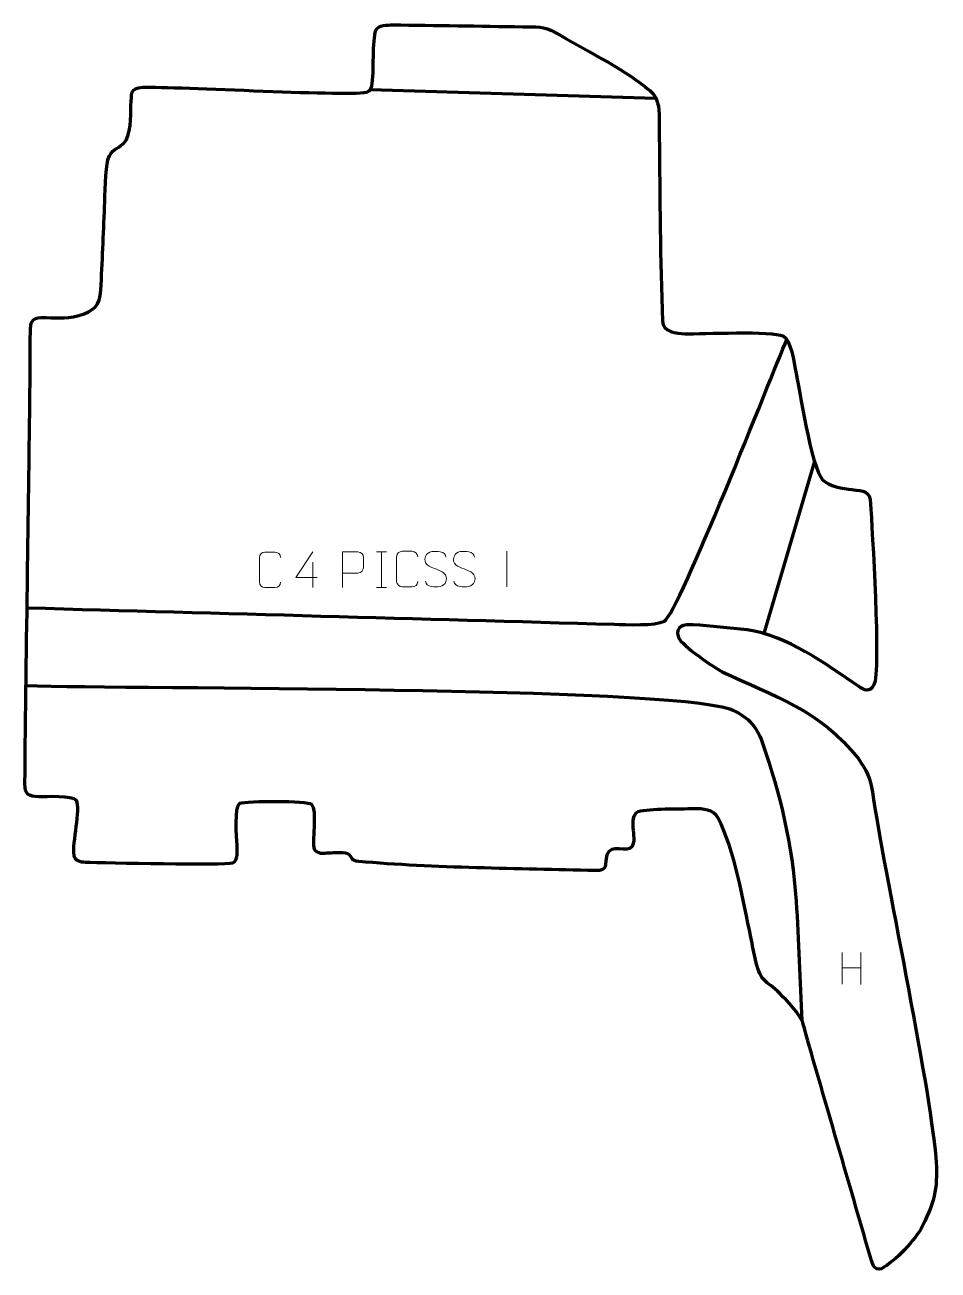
# Model space of a CAD drawing. Header units: millimetres. Extents: x 958 to 1599, y -111 to 763.
import ezdxf

# ---------------------------------------------------------------- set-up
doc = ezdxf.new("R2010")
doc.units = ezdxf.units.MM
doc.header["$MEASUREMENT"] = 0
doc.layers.add('layer 2', color=7, linetype='Continuous')
doc.layers.add('layer 3', color=7, linetype='Continuous')

msp = doc.modelspace()

# ---------------------------------------------------------------- linework, layer by layer
at = {"layer": 'layer 2', "color": 142, "lineweight": 158}
for points in [[(1200.6882, 717.3568), (1200.6882, 717.3568), (1400.8287, 711.1665), (1400.8287, 711.1665)], [(1512.1619, 456.4423), (1512.1619, 456.4423), (1476.669, 335.6047), (1476.669, 335.6047)]]:
    msp.add_open_spline(points, degree=3, dxfattribs=at)
for points, knots in [([(959.7683, 353.6177), (1097.0957, 349.5867), (1234.4342, 346.0405), (1371.7561, 342.0234), (1371.7561, 342.0234), (1379.448, 341.7984), (1400.9939, 340.8103), (1406.8632, 344.2306), (1406.8632, 344.2306), (1417.0445, 350.1637), (1481.4442, 515.3268), (1492.7715, 541.6891)], [0, 0, 0, 0, 0.25, 0.25, 0.25, 0.25, 0.5, 0.5, 0.5, 0.5, 1, 1, 1, 1]), ([(959.0137, 298.9738), (1035.2254, 296.7742), (1406.6895, 298.3706), (1452.6999, 282.5898), (1452.6999, 282.5898), (1463.9809, 278.3721), (1471.5291, 270.8014), (1475.4462, 259.3705), (1475.4462, 259.3705), (1488.5715, 221.0691), (1496.4263, 188.1217), (1499.2426, 147.7818), (1499.2426, 147.7818), (1501.1841, 119.9713), (1501.749, 91.7707), (1503.3463, 63.8566)], [0, 0, 0, 0, 0.2, 0.2, 0.2, 0.2, 0.4, 0.4, 0.4, 0.4, 0.6, 0.6, 0.6, 0.6, 1, 1, 1, 1])]:
    msp.add_open_spline(points, degree=3, knots=knots, dxfattribs=at)
at = {"layer": 'layer 2', "color": 250, "lineweight": 9}
for points, knots in [([(1233.8575, 372.0636), (1233.7177, 369.7402), (1232.0405, 368.2606), (1229.8928, 368.2498), (1229.8928, 368.2498), (1227.5609, 368.2502), (1225.229, 368.2502), (1222.8975, 368.2498), (1222.8975, 368.2498), (1220.9725, 368.1444), (1219.0004, 370.0289), (1219.0116, 372.0462), (1219.0116, 372.0462), (1219.012, 377.8163), (1219.012, 383.586), (1219.0116, 389.3553), (1219.0116, 389.3553), (1219.0158, 391.4934), (1220.7625, 393.2126), (1222.9149, 393.1991), (1222.9149, 393.1991), (1225.2406, 393.1991), (1227.5667, 393.1991), (1229.8928, 393.1991), (1229.8928, 393.1991), (1231.8394, 393.2346), (1233.8308, 391.7431), (1233.8575, 389.3055)], [0, 0, 0, 0, 0.125, 0.125, 0.125, 0.125, 0.25, 0.25, 0.25, 0.25, 0.375, 0.375, 0.375, 0.375, 0.5, 0.5, 0.5, 0.5, 0.625, 0.625, 0.625, 0.625, 0.75, 0.75, 0.75, 0.75, 1, 1, 1, 1]), ([(1246.44, 380.8965), (1242.1917, 382.3669), (1237.2836, 384.1627), (1239.2887, 389.683), (1239.2887, 389.683), (1240.7922, 393.8229), (1246.0058, 393.4344), (1249.6094, 392.8333), (1249.6094, 392.8333), (1252.47, 392.3561), (1253.3347, 391.1429), (1253.6453, 389.0588)], [0, 0, 0, 0, 0.25, 0.25, 0.25, 0.25, 0.5, 0.5, 0.5, 0.5, 1, 1, 1, 1]), ([(1266.44, 380.8965), (1262.1917, 382.3669), (1257.2836, 384.1627), (1259.2887, 389.683), (1259.2887, 389.683), (1260.7922, 393.8229), (1266.0058, 393.4344), (1269.6094, 392.8333), (1269.6094, 392.8333), (1272.47, 392.3561), (1273.3347, 391.1429), (1273.6453, 389.0588)], [0, 0, 0, 0, 0.25, 0.25, 0.25, 0.25, 0.5, 0.5, 0.5, 0.5, 1, 1, 1, 1]), ([(1137.598, 371.5516), (1137.4582, 369.2282), (1135.781, 367.7486), (1133.6333, 367.7378), (1133.6333, 367.7378), (1131.3014, 367.7382), (1128.9695, 367.7382), (1126.638, 367.7378), (1126.638, 367.7378), (1124.713, 367.6324), (1122.7409, 369.5169), (1122.7521, 371.5342), (1122.7521, 371.5342), (1122.7525, 377.3043), (1122.7525, 383.074), (1122.7521, 388.8433), (1122.7521, 388.8433), (1122.7563, 390.9814), (1124.503, 392.7006), (1126.6554, 392.6871), (1126.6554, 392.6871), (1128.9811, 392.6871), (1131.3072, 392.6871), (1133.6333, 392.6871), (1133.6333, 392.6871), (1135.5799, 392.7226), (1137.5713, 391.2311), (1137.598, 388.7935)], [0, 0, 0, 0, 0.125, 0.125, 0.125, 0.125, 0.25, 0.25, 0.25, 0.25, 0.375, 0.375, 0.375, 0.375, 0.5, 0.5, 0.5, 0.5, 0.625, 0.625, 0.625, 0.625, 0.75, 0.75, 0.75, 0.75, 1, 1, 1, 1]), ([(1163.224, 374.7488), (1163.224, 374.7488), (1148.4023, 374.7488), (1148.4023, 374.7488), (1148.4023, 374.7488), (1148.4023, 374.7488), (1160.2799, 392.8193), (1160.2799, 392.8193)], [0, 0, 0, 0, 0.33333333, 0.33333333, 0.33333333, 0.33333333, 1, 1, 1, 1]), ([(1181.0684, 367.797), (1181.0684, 367.797), (1181.0684, 392.7506), (1181.0684, 392.7506), (1181.0684, 392.7506), (1184.6634, 392.7506), (1188.2587, 392.7506), (1191.8541, 392.7506), (1191.8541, 392.7506), (1194.1793, 392.7127), (1195.7367, 391.2226), (1195.7325, 388.8565), (1195.7325, 388.8565), (1195.7321, 386.8208), (1195.7321, 383.7615), (1195.7325, 381.7255), (1195.7325, 381.7255), (1195.726, 379.8501), (1193.9138, 377.9082), (1191.9042, 377.8891), (1191.9042, 377.8891), (1191.9042, 377.8891), (1181.0684, 377.8891), (1181.0684, 377.8891)], [0, 0, 0, 0, 0.14285714, 0.14285714, 0.14285714, 0.14285714, 0.28571429, 0.28571429, 0.28571429, 0.28571429, 0.42857143, 0.42857143, 0.42857143, 0.42857143, 0.57142857, 0.57142857, 0.57142857, 0.57142857, 0.71428571, 0.71428571, 0.71428571, 0.71428571, 1, 1, 1, 1]), ([(1246.44, 380.8964), (1250.4586, 379.2497), (1255.4881, 377.3614), (1253.6541, 372.0011), (1253.6541, 372.0011), (1252.1943, 367.7347), (1247.2835, 367.9914), (1243.5574, 368.5461), (1243.5574, 368.5461), (1240.8074, 368.9559), (1239.5865, 370.1694), (1239.2085, 372.2816)], [0, 0, 0, 0, 0.25, 0.25, 0.25, 0.25, 0.5, 0.5, 0.5, 0.5, 1, 1, 1, 1]), ([(1266.44, 380.8964), (1270.4586, 379.2497), (1275.4881, 377.3614), (1273.6541, 372.0011), (1273.6541, 372.0011), (1272.1943, 367.7347), (1267.2835, 367.9914), (1263.5574, 368.5461), (1263.5574, 368.5461), (1260.8074, 368.9559), (1259.5865, 370.1694), (1259.2085, 372.2816)], [0, 0, 0, 0, 0.25, 0.25, 0.25, 0.25, 0.5, 0.5, 0.5, 0.5, 1, 1, 1, 1])]:
    msp.add_open_spline(points, degree=3, knots=knots, dxfattribs=at)
for points in [[(1296.4345, 393.2097), (1296.4345, 393.2097), (1296.4345, 368.2356), (1296.4345, 368.2356)], [(1160.2799, 385.5099), (1160.2799, 385.5099), (1160.2799, 367.8452), (1160.2799, 367.8452)], [(1204.8164, 392.7506), (1204.8164, 392.7506), (1211.9845, 392.7506), (1211.9845, 392.7506)], [(1208.4004, 392.7506), (1208.4004, 392.7506), (1208.4004, 367.7971), (1208.4004, 367.7971)], [(1204.8164, 367.7971), (1204.8164, 367.7971), (1211.9845, 367.7971), (1211.9845, 367.7971)], [(1531.5596, 111.632), (1531.5596, 111.632), (1531.5596, 89.4393), (1531.5596, 89.4393)], [(1544.6753, 111.632), (1544.6753, 111.632), (1544.6753, 89.2817), (1544.6753, 89.2817)], [(1531.5771, 100.9896), (1531.5771, 100.9896), (1544.6753, 100.9896), (1544.6753, 100.9896)]]:
    msp.add_open_spline(points, degree=3, dxfattribs=at)
at = {"layer": 'layer 3', "color": 242, "lineweight": 158}
msp.add_open_spline([(1403.2493, 684.5588), (1403.2091, 690.4104), (1403.7933, 702.7176), (1402.114, 707.7692), (1402.114, 707.7692), (1399.8901, 714.459), (1398.6188, 714.8706), (1393.177, 719.3354), (1393.177, 719.3354), (1378.9539, 731.0047), (1347.5503, 747.2212), (1330.8045, 756.9587), (1330.8045, 756.9587), (1322.0456, 762.0519), (1317.047, 761.0874), (1307.4658, 761.2687), (1307.4658, 761.2687), (1277.1309, 761.8366), (1246.5808, 762.3728), (1216.2486, 762.5756), (1216.2486, 762.5756), (1212.6588, 762.5996), (1206.2108, 762.5719), (1204.4749, 758.7973), (1204.4749, 758.7973), (1201.8461, 752.0249), (1203.3858, 729.1286), (1201.6634, 719.8416), (1201.6634, 719.8416), (1201.2625, 717.6797), (1200.1841, 716.3831), (1198.6564, 715.6422), (1198.6564, 715.6422), (1191.2196, 712.0361), (1063.3493, 719.6024), (1040.9315, 718.838), (1040.9315, 718.838), (1031.8555, 718.5285), (1033.221, 713.9573), (1032.654, 706.0759), (1032.654, 706.0759), (1032.3103, 698.6259), (1033.0726, 684.848), (1027.3713, 679.4358), (1027.3713, 679.4358), (1022.3855, 674.7029), (1019.7304, 676.417), (1016.4707, 667.9153), (1016.4707, 667.9153), (1014.6351, 662.3482), (1014.5159, 642.3223), (1014.1576, 634.8866), (1014.1576, 634.8866), (1013.2401, 615.4568), (1012.5838, 596.0289), (1011.4865, 576.6058), (1011.4865, 576.6058), (1010.6658, 565.1491), (1006.7612, 562.0269), (995.9777, 558.6439), (995.9777, 558.6439), (985.6701, 555.7884), (979.6094, 557.4274), (969.6158, 557.2166), (969.6158, 557.2166), (962.9338, 557.0758), (962.0694, 553.599), (962.0511, 547.4619), (962.0511, 547.4619), (961.8833, 491.1678), (960.7777, 434.8723), (960.0905, 378.5803), (960.0905, 378.5803), (959.487, 329.0458), (958.6283, 279.423), (958.2438, 229.8983), (958.2438, 229.8983), (958.2966, 222.545), (960.5896, 221.3142), (968.0054, 220.9397), (968.0054, 220.9397), (972.9686, 220.7585), (991.7797, 222.1804), (994.4105, 218.2666), (994.4105, 218.2666), (997.5503, 212.3106), (991.4332, 188.6371), (992.6866, 179.8415), (992.6866, 179.8415), (993.2547, 175.8548), (997.3293, 174.9996), (1000.6365, 174.8927), (1000.6365, 174.8927), (1014.0063, 174.4605), (1099.1099, 172.7918), (1103.8009, 174.3114), (1103.8009, 174.3114), (1107.8375, 175.6189), (1106.9164, 184.0312), (1106.8844, 187.3233), (1106.8844, 187.3233), (1106.6703, 191.9899), (1104.6631, 214.3477), (1108.8994, 216.2254), (1108.8994, 216.2254), (1114.0324, 218.0537), (1156.28, 218.0104), (1159.5605, 215.4527), (1159.5605, 215.4527), (1163.5362, 212.353), (1159.8155, 189.8158), (1161.4201, 184.0625), (1161.4201, 184.0625), (1163.6992, 180.2906), (1167.7038, 181.242), (1171.6393, 181.4243), (1171.6393, 181.4243), (1174.6544, 181.564), (1183.8249, 182.3402), (1185.8818, 180.2645), (1185.8818, 180.2645), (1188.4222, 177.7008), (1186.9873, 176.0841), (1192.4051, 175.5948), (1192.4051, 175.5948), (1245.0319, 170.8413), (1304.93, 170.7225), (1358.0952, 169.1352), (1358.0952, 169.1352), (1368.1123, 169.1474), (1364.4857, 173.2951), (1366.592, 180.2372), (1366.592, 180.2372), (1369.0281, 188.2666), (1381.2098, 181.3865), (1384.188, 186.0198), (1384.188, 186.0198), (1387.9594, 193.1542), (1380.7979, 205.8505), (1388.1412, 210.3835), (1388.1412, 210.3835), (1397.4948, 212.7674), (1417.0523, 212.1936), (1427.5145, 212.4704), (1427.5145, 212.4704), (1433.765, 212.6357), (1441.271, 212.2006), (1444.5587, 205.9068), (1444.5587, 205.9068), (1455.95, 184.0998), (1462.4966, 147.1085), (1467.4591, 122.5614), (1467.4591, 122.5614), (1468.6137, 116.8504), (1469.802, 111.1597), (1471.1016, 105.4795), (1471.1016, 105.4795), (1474.79, 90.0089), (1477.5901, 93.1517), (1488.0384, 82.6283), (1488.0384, 82.6283), (1492.6937, 77.9396), (1501.8212, 68.6047), (1503.8927, 62.5059), (1503.8927, 62.5059), (1505.6141, 57.438), (1507.0736, 51.1481), (1508.6089, 45.837), (1508.6089, 45.837), (1523.0945, -4.2854), (1537.6415, -54.3913), (1552.1008, -104.521), (1552.1008, -104.521), (1553.1739, -108.2413), (1554.4584, -111.1669), (1559.0615, -110.2939), (1559.0615, -110.2939), (1568.652, -105.0931), (1582.999, -89.915), (1588.0271, -80.1836), (1588.0271, -80.1836), (1597.0398, -61.6993), (1598.8748, -51.8128), (1597.2049, -31.9601), (1597.2049, -31.9601), (1592.763, 20.8466), (1560.6753, 169.9225), (1552.8434, 224.3178), (1552.8434, 224.3178), (1551.437, 234.0861), (1548.4614, 239.8505), (1542.71, 247.9441), (1542.71, 247.9441), (1516.2654, 281.6921), (1483.3999, 291.8144), (1447.4952, 308.6918), (1447.4952, 308.6918), (1441.1486, 311.9345), (1419.2864, 326.9506), (1416.7136, 332.7929), (1416.7136, 332.7929), (1413.8718, 340.7099), (1420.924, 342.1113), (1427.0898, 341.6441), (1427.0898, 341.6441), (1439.5901, 340.6969), (1452.396, 339.3566), (1464.9018, 338.143), (1464.9018, 338.143), (1491.998, 334.587), (1521.0413, 313.6562), (1543.0208, 298.5149), (1543.0208, 298.5149), (1547.1596, 295.6638), (1550.6221, 293.784), (1553.8213, 299.4547), (1553.8213, 299.4547), (1558.9502, 308.5458), (1552.3832, 410.8332), (1551.5153, 426.4571), (1551.5153, 426.4571), (1550.9702, 436.2693), (1546.9612, 435.3231), (1538.3279, 436.49), (1538.3279, 436.49), (1532.3797, 437.3134), (1521.9373, 438.7946), (1517.8571, 443.4536), (1517.8571, 443.4536), (1509.5627, 453.2755), (1501.8287, 506.1844), (1498.6909, 521.1959), (1498.6909, 521.1959), (1497.4957, 527.0252), (1495.6088, 541.3881), (1490.0756, 544.3465), (1490.0756, 544.3465), (1483.158, 548.0451), (1433.0495, 545.7214), (1421.2626, 545.8541), (1421.2626, 545.8541), (1415.5853, 545.9181), (1405.7216, 547.3593), (1405.471, 554.6349), (1405.471, 554.6349), (1403.9834, 597.8151), (1403.7241, 641.3511), (1403.2493, 684.5588)], degree=3, knots=[0, 0, 0, 0, 0.01587302, 0.01587302, 0.01587302, 0.01587302, 0.03174603, 0.03174603, 0.03174603, 0.03174603, 0.04761905, 0.04761905, 0.04761905, 0.04761905, 0.06349206, 0.06349206, 0.06349206, 0.06349206, 0.07936508, 0.07936508, 0.07936508, 0.07936508, 0.0952381, 0.0952381, 0.0952381, 0.0952381, 0.11111111, 0.11111111, 0.11111111, 0.11111111, 0.12698413, 0.12698413, 0.12698413, 0.12698413, 0.14285714, 0.14285714, 0.14285714, 0.14285714, 0.15873016, 0.15873016, 0.15873016, 0.15873016, 0.17460317, 0.17460317, 0.17460317, 0.17460317, 0.19047619, 0.19047619, 0.19047619, 0.19047619, 0.20634921, 0.20634921, 0.20634921, 0.20634921, 0.22222222, 0.22222222, 0.22222222, 0.22222222, 0.23809524, 0.23809524, 0.23809524, 0.23809524, 0.25396825, 0.25396825, 0.25396825, 0.25396825, 0.26984127, 0.26984127, 0.26984127, 0.26984127, 0.28571429, 0.28571429, 0.28571429, 0.28571429, 0.3015873, 0.3015873, 0.3015873, 0.3015873, 0.31746032, 0.31746032, 0.31746032, 0.31746032, 0.33333333, 0.33333333, 0.33333333, 0.33333333, 0.34920635, 0.34920635, 0.34920635, 0.34920635, 0.36507937, 0.36507937, 0.36507937, 0.36507937, 0.38095238, 0.38095238, 0.38095238, 0.38095238, 0.3968254, 0.3968254, 0.3968254, 0.3968254, 0.41269841, 0.41269841, 0.41269841, 0.41269841, 0.42857143, 0.42857143, 0.42857143, 0.42857143, 0.44444444, 0.44444444, 0.44444444, 0.44444444, 0.46031746, 0.46031746, 0.46031746, 0.46031746, 0.47619048, 0.47619048, 0.47619048, 0.47619048, 0.49206349, 0.49206349, 0.49206349, 0.49206349, 0.50793651, 0.50793651, 0.50793651, 0.50793651, 0.52380952, 0.52380952, 0.52380952, 0.52380952, 0.53968254, 0.53968254, 0.53968254, 0.53968254, 0.55555556, 0.55555556, 0.55555556, 0.55555556, 0.57142857, 0.57142857, 0.57142857, 0.57142857, 0.58730159, 0.58730159, 0.58730159, 0.58730159, 0.6031746, 0.6031746, 0.6031746, 0.6031746, 0.61904762, 0.61904762, 0.61904762, 0.61904762, 0.63492063, 0.63492063, 0.63492063, 0.63492063, 0.65079365, 0.65079365, 0.65079365, 0.65079365, 0.66666667, 0.66666667, 0.66666667, 0.66666667, 0.68253968, 0.68253968, 0.68253968, 0.68253968, 0.6984127, 0.6984127, 0.6984127, 0.6984127, 0.71428571, 0.71428571, 0.71428571, 0.71428571, 0.73015873, 0.73015873, 0.73015873, 0.73015873, 0.74603175, 0.74603175, 0.74603175, 0.74603175, 0.76190476, 0.76190476, 0.76190476, 0.76190476, 0.77777778, 0.77777778, 0.77777778, 0.77777778, 0.79365079, 0.79365079, 0.79365079, 0.79365079, 0.80952381, 0.80952381, 0.80952381, 0.80952381, 0.82539683, 0.82539683, 0.82539683, 0.82539683, 0.84126984, 0.84126984, 0.84126984, 0.84126984, 0.85714286, 0.85714286, 0.85714286, 0.85714286, 0.87301587, 0.87301587, 0.87301587, 0.87301587, 0.88888889, 0.88888889, 0.88888889, 0.88888889, 0.9047619, 0.9047619, 0.9047619, 0.9047619, 0.92063492, 0.92063492, 0.92063492, 0.92063492, 0.93650794, 0.93650794, 0.93650794, 0.93650794, 0.95238095, 0.95238095, 0.95238095, 0.95238095, 0.96825397, 0.96825397, 0.96825397, 0.96825397, 1, 1, 1, 1], dxfattribs=at)

doc.saveas('drawing.dxf')
